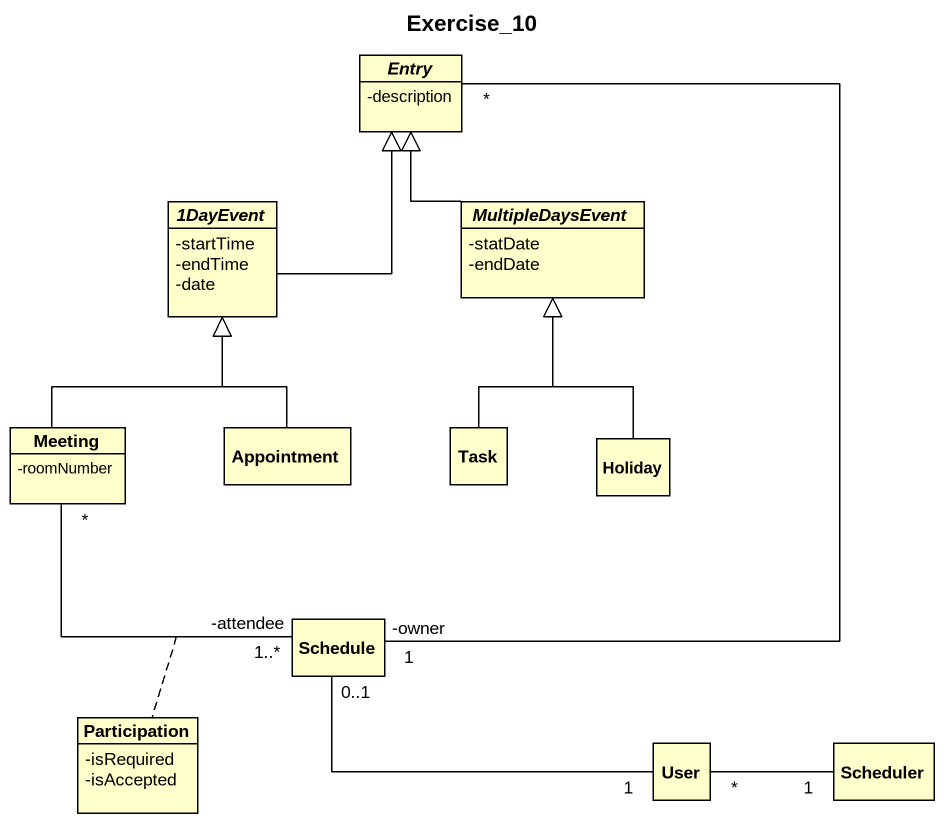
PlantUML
@startuml
title Exercise_10
hide circle
hide empty members
skinparam classAttributeIconSize 0
abstract class Entry {
  -description
}
abstract class "1DayEvent" as c1DayEvent {
  -startTime
  -endTime
  -date
}
abstract class MultipleDaysEvent {
  -statDate
  -endDate
}
class Meeting {
  -roomNumber
}
class Appointment
class Task
class Holiday
class Schedule
class Participation {
  -isRequired
  -isAccepted
}
class User
class Scheduler
c1DayEvent -up-|> Entry
MultipleDaysEvent -up-|> Entry
Meeting -up-|> c1DayEvent
Appointment -up-|> c1DayEvent
Task -up-|> MultipleDaysEvent
Holiday -up-|> MultipleDaysEvent
Schedule "1\n-owner" -up- "*" Entry
Schedule "1..*\n-attendee" -up- "*" Meeting
(Schedule, Meeting) .. Participation
User "1" -left- "0..1" Schedule
Scheduler "1" -left- "*" User
@enduml
